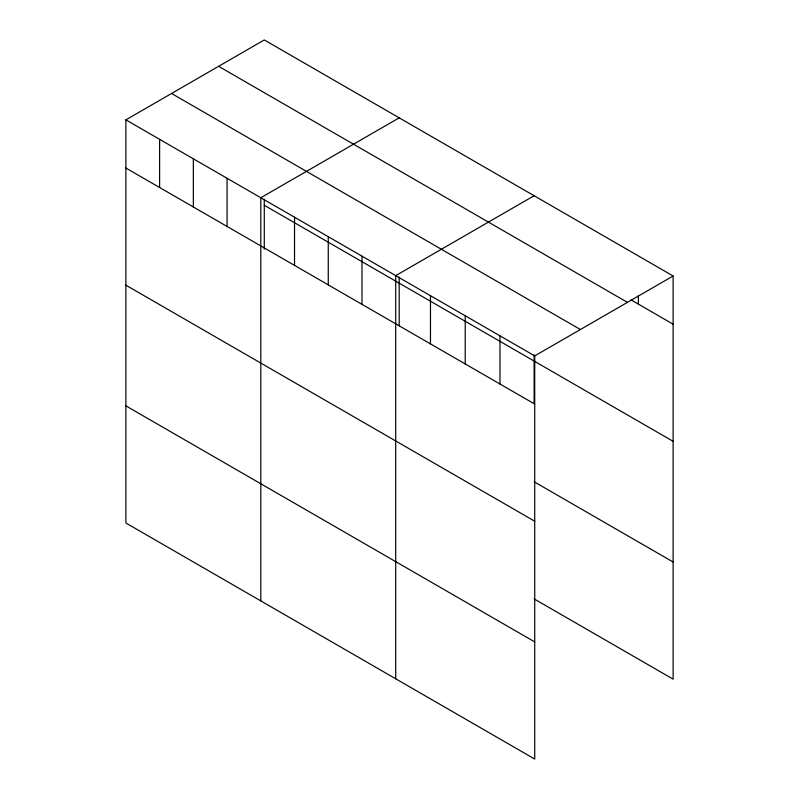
<?xml version="1.0" encoding="UTF-8"?>
<svg xmlns="http://www.w3.org/2000/svg" width="799" height="799" viewBox="0 0 799 799"><rect width="100%" height="100%" fill="white"/><g stroke="black" fill="none" stroke-linecap="round" stroke-linejoin="round"><path stroke-width="1.2" d="M125.882 119.85L534.721 355.895L534.721 759.05L125.882 523.005L125.882 119.85L264.279 39.95L673.118 275.995L673.118 679.15L534.112 598.89M399.19 117.843L260.804 197.743L260.804 600.898M534.112 195.735L395.715 275.635L395.715 678.79M534.721 355.895L673.118 275.995M630.99 299.855L673.118 324.174M218.606 66.317L627.445 302.362M171.555 93.483L580.394 329.528M264.279 205.273L673.118 441.318M125.882 168.03L534.721 404.074M534.112 481.757L673.118 562.007M125.882 285.173L534.721 521.218M125.882 405.862L534.721 641.907M638.371 295.46L638.371 304.109M534.112 354.956L534.112 403.735M499.974 335.83L499.974 384.009M465.218 315.765L465.218 363.945M430.471 295.7L430.471 343.88M399.19 277.063L399.19 325.832M361.987 256.169L361.987 304.349M328.259 236.694L328.259 284.873M294.531 217.218L294.531 265.398M264.279 199.171L264.279 249.158M227.066 178.267L227.066 226.457M193.338 158.801L193.338 206.981M159.61 139.326L159.61 187.505"/></g></svg>
